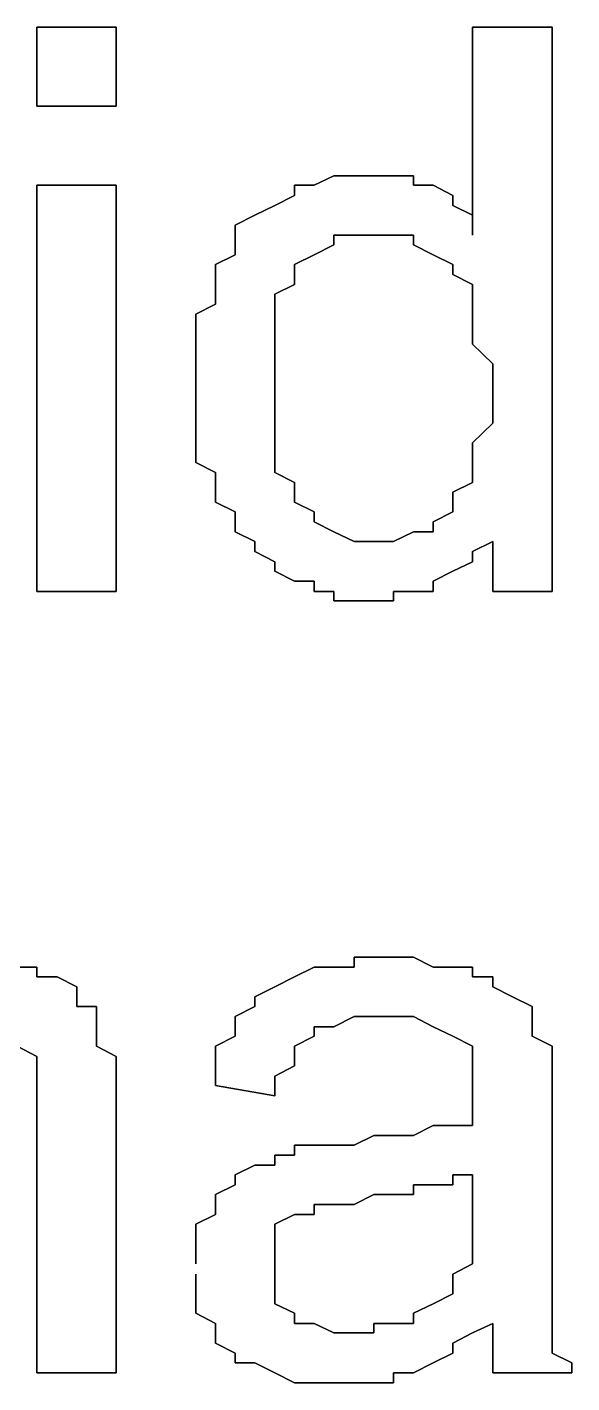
# Model space of a CAD drawing. Header units: metres. Extents: x 2.9 to 42.8, y 1.7 to 28.7.
# Drawn here: x 40.0067 to 40.1038, y 17.0162 to 17.2579 of the extents above; entities that cross this region are included whole.
import ezdxf

# ---------------------------------------------------------------- set-up
doc = ezdxf.new("R2010")
doc.units = ezdxf.units.M
doc.layers.add('GRIS', color=8, linetype='Continuous')

msp = doc.modelspace()

# ---------------------------------------------------------------- linework, layer by layer
at = {"layer": 'GRIS', "lineweight": -3}
for points in [[(40.0226, 17.2579), (40.0085, 17.2579), (40.0226, 17.2579)], [(40.0085, 17.2579), (40.0085, 17.2438), (40.0085, 17.2579)], [(40.0226, 17.2438), (40.0226, 17.2579), (40.0226, 17.2438)], [(40.1003, 17.2579), (40.0861, 17.2579), (40.1003, 17.2579)], [(40.0861, 17.2579), (40.0861, 17.2208), (40.0861, 17.2579)], [(40.1003, 17.1573), (40.1003, 17.2579), (40.1003, 17.1573)], [(40.0085, 17.2438), (40.0226, 17.2438), (40.0085, 17.2438)], [(40.0614, 17.2314), (40.0579, 17.2297), (40.0614, 17.2314)], [(40.065, 17.2314), (40.0614, 17.2314), (40.065, 17.2314)], [(40.0685, 17.2314), (40.065, 17.2314), (40.0685, 17.2314)], [(40.072, 17.2314), (40.0685, 17.2314), (40.072, 17.2314)], [(40.0756, 17.2314), (40.072, 17.2314), (40.0756, 17.2314)], [(40.0756, 17.2297), (40.0756, 17.2314), (40.0756, 17.2297)], [(40.0226, 17.2297), (40.0085, 17.2297), (40.0226, 17.2297)], [(40.0085, 17.2297), (40.0085, 17.1573), (40.0085, 17.2297)], [(40.0226, 17.1573), (40.0226, 17.2297), (40.0226, 17.1573)], [(40.0579, 17.2297), (40.0544, 17.2297), (40.0579, 17.2297)], [(40.0544, 17.2297), (40.0544, 17.2279), (40.0544, 17.2297)], [(40.0791, 17.2297), (40.0756, 17.2297), (40.0791, 17.2297)], [(40.0826, 17.2279), (40.0791, 17.2297), (40.0826, 17.2279)], [(40.0509, 17.2261), (40.0473, 17.2244), (40.0509, 17.2261)], [(40.0544, 17.2279), (40.0509, 17.2261), (40.0544, 17.2279)], [(40.0826, 17.2261), (40.0826, 17.2279), (40.0826, 17.2261)], [(40.0861, 17.2244), (40.0826, 17.2261), (40.0861, 17.2244)], [(40.0473, 17.2244), (40.0438, 17.2226), (40.0473, 17.2244)], [(40.0861, 17.2226), (40.0861, 17.2244), (40.0861, 17.2226)], [(40.0438, 17.2226), (40.0438, 17.2191), (40.0438, 17.2226)], [(40.0861, 17.2208), (40.0861, 17.2226), (40.0861, 17.2208)], [(40.0438, 17.2191), (40.0438, 17.2173), (40.0438, 17.2191)], [(40.0579, 17.2173), (40.0614, 17.2191), (40.0579, 17.2173)], [(40.0614, 17.2191), (40.0614, 17.2208), (40.0614, 17.2191)], [(40.0614, 17.2208), (40.065, 17.2208), (40.0614, 17.2208)], [(40.065, 17.2208), (40.0685, 17.2208), (40.065, 17.2208)], [(40.0685, 17.2208), (40.072, 17.2208), (40.0685, 17.2208)], [(40.072, 17.2208), (40.0756, 17.2208), (40.072, 17.2208)], [(40.0756, 17.2208), (40.0756, 17.2191), (40.0756, 17.2208)], [(40.0756, 17.2191), (40.0791, 17.2173), (40.0756, 17.2191)], [(40.0438, 17.2173), (40.0403, 17.2156), (40.0438, 17.2173)], [(40.0544, 17.2156), (40.0579, 17.2173), (40.0544, 17.2156)], [(40.0791, 17.2173), (40.0826, 17.2156), (40.0791, 17.2173)], [(40.0403, 17.2156), (40.0403, 17.2138), (40.0403, 17.2156)], [(40.0544, 17.2138), (40.0544, 17.2156), (40.0544, 17.2138)], [(40.0826, 17.2156), (40.0826, 17.2138), (40.0826, 17.2156)], [(40.0403, 17.2138), (40.0403, 17.212), (40.0403, 17.2138)], [(40.0403, 17.212), (40.0403, 17.2103), (40.0403, 17.212)], [(40.0509, 17.2103), (40.0544, 17.212), (40.0509, 17.2103)], [(40.0544, 17.212), (40.0544, 17.2138), (40.0544, 17.212)], [(40.0826, 17.2138), (40.0861, 17.212), (40.0826, 17.2138)], [(40.0861, 17.212), (40.0861, 17.2103), (40.0861, 17.212)], [(40.0403, 17.2103), (40.0403, 17.2085), (40.0403, 17.2103)], [(40.0509, 17.2085), (40.0509, 17.2103), (40.0509, 17.2085)], [(40.0861, 17.2103), (40.0861, 17.2085), (40.0861, 17.2103)], [(40.0403, 17.2085), (40.0368, 17.2067), (40.0403, 17.2085)], [(40.0368, 17.2067), (40.0368, 17.2032), (40.0368, 17.2067)], [(40.0509, 17.205), (40.0509, 17.2085), (40.0509, 17.205)], [(40.0861, 17.2085), (40.0861, 17.2067), (40.0861, 17.2085)], [(40.0861, 17.2067), (40.0861, 17.2032), (40.0861, 17.2067)], [(40.0509, 17.2032), (40.0509, 17.205), (40.0509, 17.2032)], [(40.0368, 17.2032), (40.0368, 17.2014), (40.0368, 17.2032)], [(40.0509, 17.1997), (40.0509, 17.2032), (40.0509, 17.1997)], [(40.0861, 17.2032), (40.0861, 17.2014), (40.0861, 17.2032)], [(40.0368, 17.2014), (40.0368, 17.1997), (40.0368, 17.2014)], [(40.0368, 17.1997), (40.0368, 17.1962), (40.0368, 17.1997)], [(40.0509, 17.1979), (40.0509, 17.1997), (40.0509, 17.1979)], [(40.0861, 17.2014), (40.0897, 17.1979), (40.0861, 17.2014)], [(40.0509, 17.1944), (40.0509, 17.1979), (40.0509, 17.1944)], [(40.0897, 17.1979), (40.0897, 17.1962), (40.0897, 17.1979)], [(40.0368, 17.1962), (40.0368, 17.1944), (40.0368, 17.1962)], [(40.0897, 17.1962), (40.0897, 17.1926), (40.0897, 17.1962)], [(40.0368, 17.1944), (40.0368, 17.1926), (40.0368, 17.1944)], [(40.0368, 17.1926), (40.0368, 17.1909), (40.0368, 17.1926)], [(40.0509, 17.1909), (40.0509, 17.1944), (40.0509, 17.1909)], [(40.0897, 17.1926), (40.0897, 17.1909), (40.0897, 17.1926)], [(40.0368, 17.1909), (40.0368, 17.1873), (40.0368, 17.1909)], [(40.0509, 17.1873), (40.0509, 17.1909), (40.0509, 17.1873)], [(40.0897, 17.1909), (40.0897, 17.1873), (40.0897, 17.1909)], [(40.0368, 17.1873), (40.0368, 17.1856), (40.0368, 17.1873)], [(40.0509, 17.1856), (40.0509, 17.1873), (40.0509, 17.1856)], [(40.0897, 17.1873), (40.0861, 17.1838), (40.0897, 17.1873)], [(40.0368, 17.1856), (40.0368, 17.182), (40.0368, 17.1856)], [(40.0509, 17.1838), (40.0509, 17.1856), (40.0509, 17.1838)], [(40.0509, 17.1803), (40.0509, 17.1838), (40.0509, 17.1803)], [(40.0861, 17.1838), (40.0861, 17.182), (40.0861, 17.1838)], [(40.0368, 17.182), (40.0368, 17.1803), (40.0368, 17.182)], [(40.0368, 17.1803), (40.0403, 17.1785), (40.0368, 17.1803)], [(40.0509, 17.1785), (40.0509, 17.1803), (40.0509, 17.1785)], [(40.0861, 17.182), (40.0861, 17.1803), (40.0861, 17.182)], [(40.0861, 17.1803), (40.0861, 17.1785), (40.0861, 17.1803)], [(40.0403, 17.1785), (40.0403, 17.1767), (40.0403, 17.1785)], [(40.0544, 17.1767), (40.0509, 17.1785), (40.0544, 17.1767)], [(40.0861, 17.1785), (40.0861, 17.1767), (40.0861, 17.1785)], [(40.0403, 17.1767), (40.0403, 17.175), (40.0403, 17.1767)], [(40.0544, 17.175), (40.0544, 17.1767), (40.0544, 17.175)], [(40.0861, 17.1767), (40.0826, 17.175), (40.0861, 17.1767)], [(40.0403, 17.175), (40.0403, 17.1732), (40.0403, 17.175)], [(40.0403, 17.1732), (40.0438, 17.1715), (40.0403, 17.1732)], [(40.0544, 17.1732), (40.0544, 17.175), (40.0544, 17.1732)], [(40.0579, 17.1715), (40.0544, 17.1732), (40.0579, 17.1715)], [(40.0826, 17.175), (40.0826, 17.1732), (40.0826, 17.175)], [(40.0826, 17.1732), (40.0826, 17.1715), (40.0826, 17.1732)], [(40.0438, 17.1715), (40.0438, 17.1697), (40.0438, 17.1715)], [(40.0579, 17.1697), (40.0579, 17.1715), (40.0579, 17.1697)], [(40.0826, 17.1715), (40.0791, 17.1697), (40.0826, 17.1715)], [(40.0438, 17.1697), (40.0438, 17.1679), (40.0438, 17.1697)], [(40.0614, 17.1679), (40.0579, 17.1697), (40.0614, 17.1679)], [(40.0791, 17.1697), (40.0791, 17.1679), (40.0791, 17.1697)], [(40.0438, 17.1679), (40.0473, 17.1662), (40.0438, 17.1679)], [(40.0473, 17.1662), (40.0473, 17.1644), (40.0473, 17.1662)], [(40.065, 17.1662), (40.0614, 17.1679), (40.065, 17.1662)], [(40.0685, 17.1662), (40.065, 17.1662), (40.0685, 17.1662)], [(40.072, 17.1662), (40.0685, 17.1662), (40.072, 17.1662)], [(40.0756, 17.1679), (40.072, 17.1662), (40.0756, 17.1679)], [(40.0791, 17.1679), (40.0756, 17.1679), (40.0791, 17.1679)], [(40.0861, 17.1644), (40.0897, 17.1662), (40.0861, 17.1644)], [(40.0897, 17.1662), (40.0897, 17.1573), (40.0897, 17.1662)], [(40.0473, 17.1644), (40.0509, 17.1626), (40.0473, 17.1644)], [(40.0861, 17.1626), (40.0861, 17.1644), (40.0861, 17.1626)], [(40.0509, 17.1626), (40.0509, 17.1609), (40.0509, 17.1626)], [(40.0509, 17.1609), (40.0544, 17.1591), (40.0509, 17.1609)], [(40.0791, 17.1591), (40.0826, 17.1609), (40.0791, 17.1591)], [(40.0826, 17.1609), (40.0861, 17.1626), (40.0826, 17.1609)], [(40.0544, 17.1591), (40.0579, 17.1591), (40.0544, 17.1591)], [(40.0579, 17.1591), (40.0579, 17.1573), (40.0579, 17.1591)], [(40.0791, 17.1573), (40.0791, 17.1591), (40.0791, 17.1573)], [(40.0085, 17.1573), (40.0226, 17.1573), (40.0085, 17.1573)], [(40.0579, 17.1573), (40.0614, 17.1573), (40.0579, 17.1573)], [(40.0614, 17.1573), (40.0614, 17.1556), (40.0614, 17.1573)], [(40.072, 17.1556), (40.072, 17.1573), (40.072, 17.1556)], [(40.072, 17.1573), (40.0756, 17.1573), (40.072, 17.1573)], [(40.0756, 17.1573), (40.0791, 17.1573), (40.0756, 17.1573)], [(40.0897, 17.1573), (40.1003, 17.1573), (40.0897, 17.1573)], [(40.0614, 17.1556), (40.065, 17.1556), (40.0614, 17.1556)], [(40.065, 17.1556), (40.0685, 17.1556), (40.065, 17.1556)], [(40.0685, 17.1556), (40.072, 17.1556), (40.0685, 17.1556)], [(40.0685, 17.0921), (40.065, 17.0921), (40.0685, 17.0921)], [(40.065, 17.0921), (40.065, 17.0903), (40.065, 17.0921)], [(40.072, 17.0921), (40.0685, 17.0921), (40.072, 17.0921)], [(40.0756, 17.0921), (40.072, 17.0921), (40.0756, 17.0921)], [(40.0791, 17.0903), (40.0756, 17.0921), (40.0791, 17.0903)], [(40.0085, 17.0903), (40.005, 17.0903), (40.0085, 17.0903)], [(40.0085, 17.0886), (40.0085, 17.0903), (40.0085, 17.0886)], [(40.0121, 17.0886), (40.0085, 17.0886), (40.0121, 17.0886)], [(40.0156, 17.0868), (40.0121, 17.0886), (40.0156, 17.0868)], [(40.0544, 17.0886), (40.0509, 17.0868), (40.0544, 17.0886)], [(40.0579, 17.0903), (40.0544, 17.0886), (40.0579, 17.0903)], [(40.0614, 17.0903), (40.0579, 17.0903), (40.0614, 17.0903)], [(40.065, 17.0903), (40.0614, 17.0903), (40.065, 17.0903)], [(40.0826, 17.0903), (40.0791, 17.0903), (40.0826, 17.0903)], [(40.0861, 17.0903), (40.0826, 17.0903), (40.0861, 17.0903)], [(40.0861, 17.0886), (40.0861, 17.0903), (40.0861, 17.0886)], [(40.0897, 17.0886), (40.0861, 17.0886), (40.0897, 17.0886)], [(40.0897, 17.0868), (40.0897, 17.0886), (40.0897, 17.0868)], [(40.0156, 17.085), (40.0156, 17.0868), (40.0156, 17.085)], [(40.0509, 17.0868), (40.0473, 17.085), (40.0509, 17.0868)], [(40.0932, 17.085), (40.0897, 17.0868), (40.0932, 17.085)], [(40.0156, 17.0833), (40.0156, 17.085), (40.0156, 17.0833)], [(40.0473, 17.085), (40.0473, 17.0833), (40.0473, 17.085)], [(40.0967, 17.0833), (40.0932, 17.085), (40.0967, 17.0833)], [(40.0191, 17.0833), (40.0156, 17.0833), (40.0191, 17.0833)], [(40.0191, 17.0815), (40.0191, 17.0833), (40.0191, 17.0815)], [(40.0191, 17.0797), (40.0191, 17.0815), (40.0191, 17.0797)], [(40.0473, 17.0833), (40.0438, 17.0815), (40.0473, 17.0833)], [(40.0438, 17.0815), (40.0438, 17.0797), (40.0438, 17.0815)], [(40.0614, 17.0797), (40.065, 17.0815), (40.0614, 17.0797)], [(40.065, 17.0815), (40.0685, 17.0815), (40.065, 17.0815)], [(40.0685, 17.0815), (40.072, 17.0815), (40.0685, 17.0815)], [(40.072, 17.0815), (40.0756, 17.0815), (40.072, 17.0815)], [(40.0756, 17.0815), (40.0791, 17.0797), (40.0756, 17.0815)], [(40.0967, 17.0815), (40.0967, 17.0833), (40.0967, 17.0815)], [(40.0967, 17.0797), (40.0967, 17.0815), (40.0967, 17.0797)], [(40.0191, 17.0762), (40.0191, 17.0797), (40.0191, 17.0762)], [(40.0438, 17.0797), (40.0438, 17.078), (40.0438, 17.0797)], [(40.0579, 17.078), (40.0579, 17.0797), (40.0579, 17.078)], [(40.0579, 17.0797), (40.0614, 17.0797), (40.0579, 17.0797)], [(40.0791, 17.0797), (40.0826, 17.078), (40.0791, 17.0797)], [(40.0967, 17.078), (40.0967, 17.0797), (40.0967, 17.078)], [(40.005, 17.0762), (40.0085, 17.0744), (40.005, 17.0762)], [(40.0226, 17.0744), (40.0191, 17.0762), (40.0226, 17.0744)], [(40.0438, 17.078), (40.0403, 17.0762), (40.0438, 17.078)], [(40.0403, 17.0762), (40.0403, 17.0744), (40.0403, 17.0762)], [(40.0544, 17.0762), (40.0579, 17.078), (40.0544, 17.0762)], [(40.0544, 17.0727), (40.0544, 17.0762), (40.0544, 17.0727)], [(40.0826, 17.078), (40.0861, 17.0762), (40.0826, 17.078)], [(40.0861, 17.0762), (40.0861, 17.0744), (40.0861, 17.0762)], [(40.1003, 17.0762), (40.0967, 17.078), (40.1003, 17.0762)], [(40.1003, 17.0744), (40.1003, 17.0762), (40.1003, 17.0744)], [(40.0085, 17.0744), (40.0085, 17.0727), (40.0085, 17.0744)], [(40.0226, 17.0727), (40.0226, 17.0744), (40.0226, 17.0727)], [(40.0403, 17.0744), (40.0403, 17.0727), (40.0403, 17.0744)], [(40.0861, 17.0744), (40.0861, 17.0727), (40.0861, 17.0744)], [(40.1003, 17.0727), (40.1003, 17.0744), (40.1003, 17.0727)], [(40.0085, 17.0727), (40.0085, 17.0709), (40.0085, 17.0727)], [(40.0226, 17.0709), (40.0226, 17.0727), (40.0226, 17.0709)], [(40.0403, 17.0727), (40.0403, 17.0692), (40.0403, 17.0727)], [(40.0509, 17.0709), (40.0544, 17.0727), (40.0509, 17.0709)], [(40.0861, 17.0727), (40.0861, 17.0692), (40.0861, 17.0727)], [(40.1003, 17.0692), (40.1003, 17.0727), (40.1003, 17.0692)], [(40.0085, 17.0709), (40.0085, 17.0692), (40.0085, 17.0709)], [(40.0085, 17.0692), (40.0085, 17.0674), (40.0085, 17.0692)], [(40.0226, 17.0674), (40.0226, 17.0709), (40.0226, 17.0674)], [(40.0403, 17.0692), (40.0509, 17.0674), (40.0403, 17.0692)], [(40.0509, 17.0692), (40.0509, 17.0709), (40.0509, 17.0692)], [(40.0509, 17.0674), (40.0509, 17.0692), (40.0509, 17.0674)], [(40.0861, 17.0692), (40.0861, 17.0674), (40.0861, 17.0692)], [(40.1003, 17.0674), (40.1003, 17.0692), (40.1003, 17.0674)], [(40.0085, 17.0674), (40.0085, 17.0639), (40.0085, 17.0674)], [(40.0226, 17.0656), (40.0226, 17.0674), (40.0226, 17.0656)], [(40.0861, 17.0674), (40.0861, 17.0656), (40.0861, 17.0674)], [(40.1003, 17.0639), (40.1003, 17.0674), (40.1003, 17.0639)], [(40.0226, 17.0621), (40.0226, 17.0656), (40.0226, 17.0621)], [(40.0861, 17.0656), (40.0861, 17.0639), (40.0861, 17.0656)], [(40.0085, 17.0639), (40.0085, 17.0621), (40.0085, 17.0639)], [(40.0085, 17.0621), (40.0085, 17.018), (40.0085, 17.0621)], [(40.0226, 17.018), (40.0226, 17.0621), (40.0226, 17.018)], [(40.0791, 17.0621), (40.0756, 17.0603), (40.0791, 17.0621)], [(40.0826, 17.0621), (40.0791, 17.0621), (40.0826, 17.0621)], [(40.0861, 17.0621), (40.0826, 17.0621), (40.0861, 17.0621)], [(40.0861, 17.0639), (40.0861, 17.0621), (40.0861, 17.0639)], [(40.1003, 17.048), (40.1003, 17.0639), (40.1003, 17.048)], [(40.0685, 17.0603), (40.065, 17.0586), (40.0685, 17.0603)], [(40.072, 17.0603), (40.0685, 17.0603), (40.072, 17.0603)], [(40.0756, 17.0603), (40.072, 17.0603), (40.0756, 17.0603)], [(40.0544, 17.0568), (40.0509, 17.0568), (40.0544, 17.0568)], [(40.0509, 17.0568), (40.0509, 17.055), (40.0509, 17.0568)], [(40.0579, 17.0586), (40.0544, 17.0586), (40.0579, 17.0586)], [(40.0544, 17.0586), (40.0544, 17.0568), (40.0544, 17.0586)], [(40.0614, 17.0586), (40.0579, 17.0586), (40.0614, 17.0586)], [(40.065, 17.0586), (40.0614, 17.0586), (40.065, 17.0586)], [(40.0473, 17.055), (40.0438, 17.0533), (40.0473, 17.055)], [(40.0509, 17.055), (40.0473, 17.055), (40.0509, 17.055)], [(40.0438, 17.0533), (40.0438, 17.0515), (40.0438, 17.0533)], [(40.0826, 17.0515), (40.0826, 17.0533), (40.0826, 17.0515)], [(40.0826, 17.0533), (40.0861, 17.0533), (40.0826, 17.0533)], [(40.0861, 17.0533), (40.0861, 17.0498), (40.0861, 17.0533)], [(40.0438, 17.0515), (40.0403, 17.0498), (40.0438, 17.0515)], [(40.0403, 17.0498), (40.0403, 17.048), (40.0403, 17.0498)], [(40.065, 17.048), (40.0685, 17.0498), (40.065, 17.048)], [(40.0685, 17.0498), (40.072, 17.0498), (40.0685, 17.0498)], [(40.072, 17.0498), (40.0756, 17.0498), (40.072, 17.0498)], [(40.0756, 17.0498), (40.0756, 17.0515), (40.0756, 17.0498)], [(40.0756, 17.0515), (40.0791, 17.0515), (40.0756, 17.0515)], [(40.0791, 17.0515), (40.0826, 17.0515), (40.0791, 17.0515)], [(40.0861, 17.0498), (40.0861, 17.048), (40.0861, 17.0498)], [(40.0403, 17.048), (40.0403, 17.0462), (40.0403, 17.048)], [(40.0579, 17.0462), (40.0579, 17.048), (40.0579, 17.0462)], [(40.0579, 17.048), (40.0614, 17.048), (40.0579, 17.048)], [(40.0614, 17.048), (40.065, 17.048), (40.0614, 17.048)], [(40.0861, 17.048), (40.0861, 17.0462), (40.0861, 17.048)], [(40.1003, 17.0445), (40.1003, 17.048), (40.1003, 17.0445)], [(40.0403, 17.0462), (40.0368, 17.0445), (40.0403, 17.0462)], [(40.0509, 17.0445), (40.0544, 17.0462), (40.0509, 17.0445)], [(40.0544, 17.0462), (40.0579, 17.0462), (40.0544, 17.0462)], [(40.0861, 17.0462), (40.0861, 17.0427), (40.0861, 17.0462)], [(40.0368, 17.0445), (40.0368, 17.0409), (40.0368, 17.0445)], [(40.0509, 17.0427), (40.0509, 17.0445), (40.0509, 17.0427)], [(40.0509, 17.0409), (40.0509, 17.0427), (40.0509, 17.0409)], [(40.0861, 17.0427), (40.0861, 17.0409), (40.0861, 17.0427)], [(40.1003, 17.0409), (40.1003, 17.0445), (40.1003, 17.0409)], [(40.0368, 17.0409), (40.0368, 17.0392), (40.0368, 17.0409)], [(40.0509, 17.0392), (40.0509, 17.0409), (40.0509, 17.0392)], [(40.0861, 17.0409), (40.0861, 17.0392), (40.0861, 17.0409)], [(40.1003, 17.0374), (40.1003, 17.0409), (40.1003, 17.0374)], [(40.0368, 17.0392), (40.0368, 17.0374), (40.0368, 17.0392)], [(40.0509, 17.0374), (40.0509, 17.0392), (40.0509, 17.0374)], [(40.0861, 17.0392), (40.0861, 17.0374), (40.0861, 17.0392)], [(40.0368, 17.0356), (40.0368, 17.0339), (40.0368, 17.0356)], [(40.0509, 17.0339), (40.0509, 17.0374), (40.0509, 17.0339)], [(40.0861, 17.0374), (40.0826, 17.0356), (40.0861, 17.0374)], [(40.0826, 17.0356), (40.0826, 17.0339), (40.0826, 17.0356)], [(40.1003, 17.0356), (40.1003, 17.0374), (40.1003, 17.0356)], [(40.1003, 17.0321), (40.1003, 17.0356), (40.1003, 17.0321)], [(40.0368, 17.0339), (40.0368, 17.0321), (40.0368, 17.0339)], [(40.0509, 17.0321), (40.0509, 17.0339), (40.0509, 17.0321)], [(40.0826, 17.0339), (40.0826, 17.0321), (40.0826, 17.0339)], [(40.0368, 17.0321), (40.0368, 17.0286), (40.0368, 17.0321)], [(40.0509, 17.0303), (40.0509, 17.0321), (40.0509, 17.0303)], [(40.0544, 17.0286), (40.0509, 17.0303), (40.0544, 17.0286)], [(40.0791, 17.0303), (40.0756, 17.0286), (40.0791, 17.0303)], [(40.0826, 17.0321), (40.0791, 17.0303), (40.0826, 17.0321)], [(40.1003, 17.0303), (40.1003, 17.0321), (40.1003, 17.0303)], [(40.1003, 17.0286), (40.1003, 17.0303), (40.1003, 17.0286)], [(40.0368, 17.0286), (40.0403, 17.0268), (40.0368, 17.0286)], [(40.0544, 17.0268), (40.0544, 17.0286), (40.0544, 17.0268)], [(40.0756, 17.0286), (40.0756, 17.0268), (40.0756, 17.0286)], [(40.1003, 17.0268), (40.1003, 17.0286), (40.1003, 17.0268)], [(40.0403, 17.0268), (40.0403, 17.0251), (40.0403, 17.0268)], [(40.0579, 17.0268), (40.0544, 17.0268), (40.0579, 17.0268)], [(40.0614, 17.0251), (40.0579, 17.0268), (40.0614, 17.0251)], [(40.072, 17.0268), (40.0685, 17.0268), (40.072, 17.0268)], [(40.0685, 17.0268), (40.0685, 17.0251), (40.0685, 17.0268)], [(40.0756, 17.0268), (40.072, 17.0268), (40.0756, 17.0268)], [(40.0861, 17.0251), (40.0897, 17.0268), (40.0861, 17.0251)], [(40.0897, 17.0268), (40.0897, 17.0251), (40.0897, 17.0268)], [(40.1003, 17.0233), (40.1003, 17.0268), (40.1003, 17.0233)], [(40.0403, 17.0251), (40.0403, 17.0233), (40.0403, 17.0251)], [(40.0403, 17.0233), (40.0438, 17.0215), (40.0403, 17.0233)], [(40.065, 17.0251), (40.0614, 17.0251), (40.065, 17.0251)], [(40.0685, 17.0251), (40.065, 17.0251), (40.0685, 17.0251)], [(40.0826, 17.0233), (40.0861, 17.0251), (40.0826, 17.0233)], [(40.0826, 17.0215), (40.0826, 17.0233), (40.0826, 17.0215)], [(40.0897, 17.0251), (40.0897, 17.0215), (40.0897, 17.0251)], [(40.1003, 17.0215), (40.1003, 17.0233), (40.1003, 17.0215)], [(40.0438, 17.0215), (40.0438, 17.0198), (40.0438, 17.0215)], [(40.0791, 17.0198), (40.0826, 17.0215), (40.0791, 17.0198)], [(40.0897, 17.0215), (40.0897, 17.0198), (40.0897, 17.0215)], [(40.1038, 17.0198), (40.1003, 17.0215), (40.1038, 17.0198)], [(40.0438, 17.0198), (40.0473, 17.0198), (40.0438, 17.0198)], [(40.0473, 17.0198), (40.0509, 17.018), (40.0473, 17.0198)], [(40.0756, 17.018), (40.0791, 17.0198), (40.0756, 17.018)], [(40.0897, 17.0198), (40.0897, 17.018), (40.0897, 17.0198)], [(40.1038, 17.018), (40.1038, 17.0198), (40.1038, 17.018)], [(40.0085, 17.018), (40.0226, 17.018), (40.0085, 17.018)], [(40.0509, 17.018), (40.0544, 17.0162), (40.0509, 17.018)], [(40.0544, 17.0162), (40.0579, 17.0162), (40.0544, 17.0162)], [(40.0579, 17.0162), (40.0614, 17.0162), (40.0579, 17.0162)], [(40.0614, 17.0162), (40.065, 17.0162), (40.0614, 17.0162)], [(40.065, 17.0162), (40.0685, 17.0162), (40.065, 17.0162)], [(40.0685, 17.0162), (40.072, 17.0162), (40.0685, 17.0162)], [(40.072, 17.0162), (40.072, 17.018), (40.072, 17.0162)], [(40.072, 17.018), (40.0756, 17.018), (40.072, 17.018)], [(40.0897, 17.018), (40.1038, 17.018), (40.0897, 17.018)]]:
    msp.add_lwpolyline(points, dxfattribs=at)

doc.saveas('drawing.dxf')
